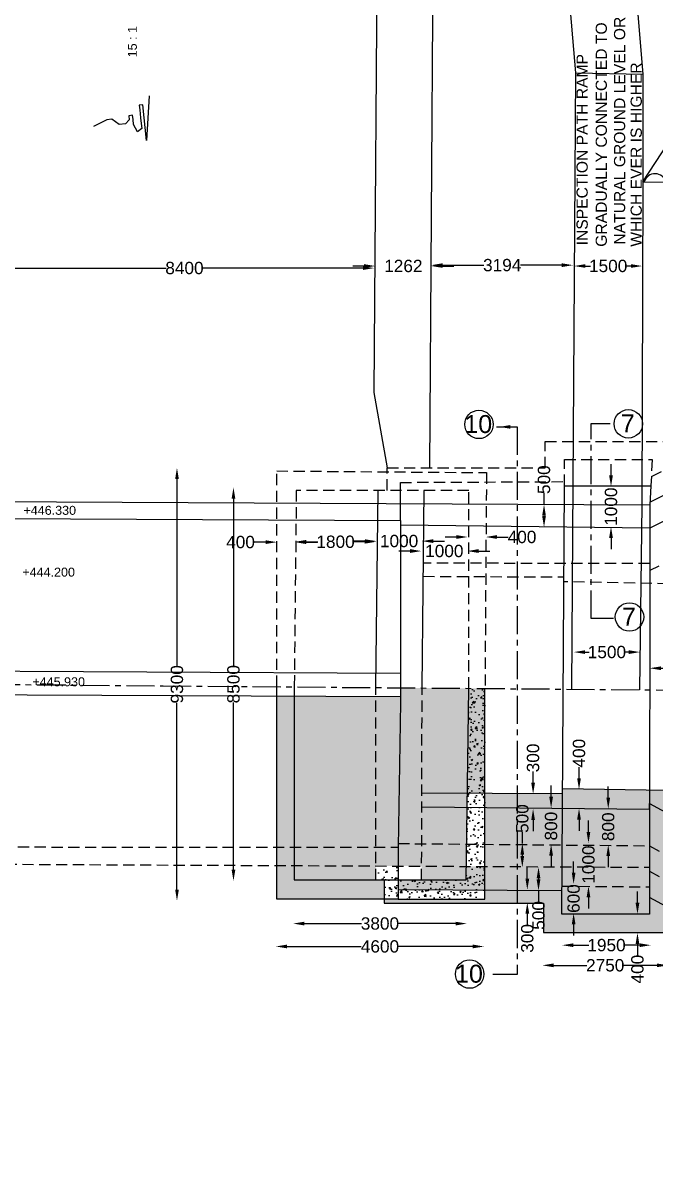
# Model space of a CAD drawing. Header units: millimetres. Extents: x 980 to 97004, y 2189 to 66609.
# Drawn here: x 49971 to 64077, y 19026 to 44571 of the extents above; entities that cross this region are included whole.
import ezdxf

# ---------------------------------------------------------------- set-up
doc = ezdxf.new("R2010")
doc.units = ezdxf.units.MM
doc.header["$MEASUREMENT"] = 0
doc.linetypes.add('CENTER', pattern=[2, 1.25, -0.25, 0.25, -0.25])
doc.linetypes.add('DASHED', pattern=[0.75, 0.5, -0.25])
for name, color, linetype in [('DIM', 7, 'Continuous'), ('DWG', 7, 'Continuous'), ('TEXT', 7, 'Continuous')]:
    doc.layers.add(name, color=color, linetype=linetype)
doc.styles.get("Standard").update_dxf_attribs({"font": 'arial.ttf'})
doc.dimstyles.new('Civil', dxfattribs={"dimtxt": 275, "dimasz": 250, "dimexe": 0.1, "dimexo": 0.0625, "dimgap": 0.09, "dimtad": 0, "dimdec": 0, "dimzin": 12, "dimdsep": 46, "dimtxsty": 'Standard', "dimcen": 0.1, "dimse1": 1, "dimse2": 1, "dimadec": 0, "dimazin": 2, "dimtfac": 1, "dimtdec": 0, "dimtofl": 0, "dimtmove": 0, "dimatfit": 3, "dimfxl": 1, "dimfrac": 1, "dimtolj": 1, "dimtzin": 0, "dimarcsym": 0})
pattern_1 = [(50, (0, 0), (358.6301, -31.3761), [37.5, -412.5]), (355, (0, 0), (-69.3757, 376.096), [30, -330]), (100.45144, (29.9, -2.6), (289.2544, 344.72), [31.8701, -350.571]), (46.1842, (0, 100), (533.6207, -82.7596), [56.25, -618.75]), (96.6356, (44.47, 93.1), (467.331, 487.0593), [47.805, -525.857]), (351.1842, (0, 100), (467.331, 487.0593), [45, -495]), (21, (50, 75), (298.4535, -201.3094), [37.5, -412.5]), (326, (50, 75), (121.6577, 362.575), [30, -330]), (71.45144, (74.87, 58.22), (420.1112, 161.2656), [31.8701, -350.571]), (37.5, (0, 0), (6.07993, 166.44693), [0, -326, 0, -335, 0, -331.25]), (7.5, (0, 0), (131.53477, 197.20586), [0, -191, 0, -318.5, 0, -126.25]), (327.5, (-111.5, 0), (266.91122, -11.27744), [0, -125, 0, -390, 0, -517.5]), (317.5, (-161.5, 0), (291.5931, 50.0525), [0, -162.5, 0, -259, 0, -367.5])]

# ---------------------------------------------------------------- blocks, each defined once
blk = doc.blocks.new('*D71')
at = {"layer": 'Defpoints', "color": 0, "transparency": 16777216}
for p in [(63789, 39148), (62272, 39065), (63789, 39065)]:
    blk.add_point(p, dxfattribs=at)
at = {"layer": 'DIM', "color": 0, "lineweight": -2, "transparency": 16777216}
for p, q in [((62522, 39148), (62633, 39148)), ((63539, 39148), (63427, 39148))]:
    blk.add_line(p, q, dxfattribs=at)
at = {"layer": 'DIM', "color": 0, "transparency": 16777216}
for points in [[(62522, 39190), (62522, 39107), (62272, 39148)], [(63539, 39190), (63539, 39107), (63789, 39148)]]:
    blk.add_solid(points, dxfattribs=at)
at = {"layer": 'DIM', "color": 0, "transparency": 16777216, "insert": (63030, 39148), "char_height": 275, "attachment_point": 5}
blk.add_mtext('\\A1;1500', dxfattribs=at)
blk = doc.blocks.new('*D72')
at = {"layer": 'Defpoints', "color": 0, "transparency": 16777216}
for p in [(59088, 39167), (59088, 39130), (62244, 39130)]:
    blk.add_point(p, dxfattribs=at)
at = {"layer": 'DIM', "color": 0, "lineweight": -2, "transparency": 16777216}
for p, q in [((59338, 39167), (60256, 39167)), ((61994, 39167), (61076, 39167))]:
    blk.add_line(p, q, dxfattribs=at)
at = {"layer": 'DIM', "color": 0, "transparency": 16777216}
for points in [[(59338, 39209), (59338, 39125), (59088, 39167)], [(61994, 39209), (61994, 39125), (62244, 39167)]]:
    blk.add_solid(points, dxfattribs=at)
at = {"layer": 'DIM', "color": 0, "transparency": 16777216, "insert": (60666, 39167), "char_height": 275, "attachment_point": 5}
blk.add_mtext('\\A1;3194', dxfattribs=at)
blk = doc.blocks.new('*D73')
at = {"layer": 'Defpoints', "color": 0, "transparency": 16777216}
for p in [(57832, 39176), (57832, 39148), (59088, 39176)]:
    blk.add_point(p, dxfattribs=at)
at = {"layer": 'DIM', "color": 0, "lineweight": -2, "transparency": 16777216}
for p, q in [((57582, 39148), (57332, 39148)), ((59338, 39148), (59588, 39148))]:
    blk.add_line(p, q, dxfattribs=at)
at = {"layer": 'DIM', "color": 0, "transparency": 16777216}
for points in [[(57582, 39190), (57582, 39107), (57832, 39148)], [(59338, 39190), (59338, 39107), (59088, 39148)]]:
    blk.add_solid(points, dxfattribs=at)
at = {"layer": 'DIM', "color": 0, "transparency": 16777216, "insert": (58460, 39148), "char_height": 275, "attachment_point": 5}
blk.add_mtext('\\A1;1262', dxfattribs=at)
blk = doc.blocks.new('*D74')
at = {"layer": 'Defpoints', "color": 0, "transparency": 16777216}
for p in [(49346, 39102), (49346, 39083), (57807, 39083)]:
    blk.add_point(p, dxfattribs=at)
at = {"layer": 'DIM', "color": 0, "lineweight": -2, "transparency": 16777216}
for p, q in [((49596, 39102), (53166, 39102)), ((57557, 39102), (53987, 39102))]:
    blk.add_line(p, q, dxfattribs=at)
at = {"layer": 'DIM', "color": 0, "transparency": 16777216}
for points in [[(49596, 39144), (49596, 39060), (49346, 39102)], [(57557, 39144), (57557, 39060), (57807, 39102)]]:
    blk.add_solid(points, dxfattribs=at)
at = {"layer": 'DIM', "color": 0, "transparency": 16777216, "insert": (53576, 39102), "char_height": 275, "attachment_point": 5}
blk.add_mtext('\\A1;8400', dxfattribs=at)
blk = doc.blocks.new('*D127')
at = {"layer": 'Defpoints', "color": 0, "transparency": 16777216}
for p in [(53409, 34646), (53465, 34646), (53465, 24989)]:
    blk.add_point(p, dxfattribs=at)
at = {"layer": 'DIM', "color": 0, "lineweight": -2, "transparency": 16777216}
for p, q in [((53409, 34396), (53409, 30228)), ((53409, 25239), (53409, 29407))]:
    blk.add_line(p, q, dxfattribs=at)
at = {"layer": 'DIM', "color": 0, "transparency": 16777216}
for points in [[(53368, 34396), (53451, 34396), (53409, 34646)], [(53368, 25239), (53451, 25239), (53409, 24989)]]:
    blk.add_solid(points, dxfattribs=at)
at = {"layer": 'DIM', "color": 0, "transparency": 16777216, "insert": (53409, 29817), "char_height": 275, "attachment_point": 5, "rotation": 90}
blk.add_mtext('\\A1;9300', dxfattribs=at)
blk = doc.blocks.new('*D128')
at = {"layer": 'Defpoints', "color": 0, "transparency": 16777216}
for p in [(54670, 34208), (54749, 34208), (54749, 25433)]:
    blk.add_point(p, dxfattribs=at)
at = {"layer": 'DIM', "color": 0, "lineweight": -2, "transparency": 16777216}
for p, q in [((54670, 33958), (54670, 30231)), ((54670, 25683), (54670, 29410))]:
    blk.add_line(p, q, dxfattribs=at)
at = {"layer": 'DIM', "color": 0, "transparency": 16777216}
for points in [[(54628, 33958), (54711, 33958), (54670, 34208)], [(54628, 25683), (54711, 25683), (54670, 25433)]]:
    blk.add_solid(points, dxfattribs=at)
at = {"layer": 'DIM', "color": 0, "transparency": 16777216, "insert": (54670, 29820), "char_height": 275, "attachment_point": 5, "rotation": 90}
blk.add_mtext('\\A1;8500', dxfattribs=at)
blk = doc.blocks.new('*D129')
at = {"layer": 'Defpoints', "color": 0, "transparency": 16777216}
for p in [(55616, 24122), (60260, 24122), (60260, 23969)]:
    blk.add_point(p, dxfattribs=at)
at = {"layer": 'DIM', "color": 0, "lineweight": -2, "transparency": 16777216}
for p, q in [((55866, 23969), (57522, 23969)), ((60010, 23969), (58354, 23969))]:
    blk.add_line(p, q, dxfattribs=at)
at = {"layer": 'DIM', "color": 0, "transparency": 16777216}
for points in [[(55866, 24011), (55866, 23928), (55616, 23969)], [(60010, 24011), (60010, 23928), (60260, 23969)]]:
    blk.add_solid(points, dxfattribs=at)
at = {"layer": 'DIM', "color": 0, "transparency": 16777216, "insert": (57938, 23969), "char_height": 275, "attachment_point": 5}
blk.add_mtext('\\A1;4600', dxfattribs=at)
blk = doc.blocks.new('*D130')
at = {"layer": 'Defpoints', "color": 0, "transparency": 16777216}
for p in [(56002, 24480), (59875, 24480), (59875, 24480)]:
    blk.add_point(p, dxfattribs=at)
at = {"layer": 'DIM', "color": 0, "lineweight": -2, "transparency": 16777216}
for p, q in [((56252, 24480), (57528, 24480)), ((59625, 24480), (58348, 24480))]:
    blk.add_line(p, q, dxfattribs=at)
at = {"layer": 'DIM', "color": 0, "transparency": 16777216}
for points in [[(56252, 24521), (56252, 24438), (56002, 24480)], [(59625, 24521), (59625, 24438), (59875, 24480)]]:
    blk.add_solid(points, dxfattribs=at)
at = {"layer": 'DIM', "color": 0, "transparency": 16777216, "insert": (57938, 24480), "char_height": 275, "attachment_point": 5}
blk.add_mtext('\\A1;3800', dxfattribs=at)
blk = doc.blocks.new('*D131')
at = {"layer": 'Defpoints', "color": 0, "transparency": 16777216}
for p in [(61561, 23521), (64367, 23548), (64367, 23521)]:
    blk.add_point(p, dxfattribs=at)
at = {"layer": 'DIM', "color": 0, "lineweight": -2, "transparency": 16777216}
for p, q in [((61811, 23548), (62551, 23548)), ((64117, 23548), (63376, 23548))]:
    blk.add_line(p, q, dxfattribs=at)
at = {"layer": 'DIM', "color": 0, "transparency": 16777216}
for points in [[(61811, 23590), (61811, 23507), (61561, 23548)], [(64117, 23590), (64117, 23507), (64367, 23548)]]:
    blk.add_solid(points, dxfattribs=at)
at = {"layer": 'DIM', "color": 0, "transparency": 16777216, "insert": (62964, 23548), "char_height": 275, "attachment_point": 5}
blk.add_mtext('\\A1;2750', dxfattribs=at)
blk = doc.blocks.new('*D132')
at = {"layer": 'Defpoints', "color": 0, "transparency": 16777216}
for p in [(62003, 23998), (63984, 23998), (63984, 23998)]:
    blk.add_point(p, dxfattribs=at)
at = {"layer": 'DIM', "color": 0, "lineweight": -2, "transparency": 16777216}
for p, q in [((62253, 23998), (62596, 23998)), ((63734, 23998), (63391, 23998))]:
    blk.add_line(p, q, dxfattribs=at)
at = {"layer": 'DIM', "color": 0, "transparency": 16777216}
for points in [[(62253, 24039), (62253, 23956), (62003, 23998)], [(63734, 24039), (63734, 23956), (63984, 23998)]]:
    blk.add_solid(points, dxfattribs=at)
at = {"layer": 'DIM', "color": 0, "transparency": 16777216, "insert": (62993, 23998), "char_height": 275, "attachment_point": 5}
blk.add_mtext('\\A1;1950', dxfattribs=at)
blk = doc.blocks.new('*D133')
at = {"layer": 'Defpoints', "color": 0, "transparency": 16777216}
for p in [(61191, 25231), (61191, 24952), (61226, 24952)]:
    blk.add_point(p, dxfattribs=at)
at = {"layer": 'DIM', "color": 0, "lineweight": -2, "transparency": 16777216}
for p, q in [((61226, 25481), (61226, 25731)), ((61226, 24702), (61226, 24452))]:
    blk.add_line(p, q, dxfattribs=at)
at = {"layer": 'DIM', "color": 0, "transparency": 16777216}
for points in [[(61185, 25481), (61268, 25481), (61226, 25231)], [(61185, 24702), (61268, 24702), (61226, 24952)]]:
    blk.add_solid(points, dxfattribs=at)
at = {"layer": 'DIM', "color": 0, "transparency": 16777216, "insert": (61226, 24149), "char_height": 275, "attachment_point": 5, "rotation": 90}
blk.add_mtext('\\A1;300', dxfattribs=at)
blk = doc.blocks.new('*D134')
at = {"layer": 'Defpoints', "color": 0, "transparency": 16777216}
for p in [(61616, 25737), (61476, 25216), (61616, 25216)]:
    blk.add_point(p, dxfattribs=at)
at = {"layer": 'DIM', "color": 0, "lineweight": -2, "transparency": 16777216}
for p, q in [((61476, 25487), (61476, 25466)), ((61476, 25216), (61476, 24966))]:
    blk.add_line(p, q, dxfattribs=at)
at = {"layer": 'DIM', "color": 0, "transparency": 16777216}
for points in [[(61434, 25487), (61518, 25487), (61476, 25737)], [(61434, 25466), (61518, 25466), (61476, 25216)]]:
    blk.add_solid(points, dxfattribs=at)
at = {"layer": 'DIM', "color": 0, "transparency": 16777216, "insert": (61476, 24662), "char_height": 275, "attachment_point": 5, "rotation": 90}
blk.add_mtext('\\A1;500', dxfattribs=at)
blk = doc.blocks.new('*D135')
at = {"layer": 'Defpoints', "color": 0, "transparency": 16777216}
for p in [(61115, 26268), (61155, 26268), (61155, 25737)]:
    blk.add_point(p, dxfattribs=at)
at = {"layer": 'DIM', "color": 0, "lineweight": -2, "transparency": 16777216}
for p, q in [((61115, 26268), (61115, 26518)), ((61115, 25987), (61115, 26018))]:
    blk.add_line(p, q, dxfattribs=at)
at = {"layer": 'DIM', "color": 0, "transparency": 16777216}
for points in [[(61073, 26018), (61156, 26018), (61115, 26268)], [(61073, 25987), (61156, 25987), (61115, 25737)]]:
    blk.add_solid(points, dxfattribs=at)
at = {"layer": 'DIM', "color": 0, "transparency": 16777216, "insert": (61115, 26822), "char_height": 275, "attachment_point": 5, "rotation": 90}
blk.add_mtext('\\A1;500', dxfattribs=at)
blk = doc.blocks.new('*D136')
at = {"layer": 'Defpoints', "color": 0, "transparency": 16777216}
for p in [(61757, 27061), (61867, 27061), (61867, 26248)]:
    blk.add_point(p, dxfattribs=at)
at = {"layer": 'DIM', "color": 0, "lineweight": -2, "transparency": 16777216}
for p, q in [((61757, 27311), (61757, 27561)), ((61757, 25998), (61757, 25748))]:
    blk.add_line(p, q, dxfattribs=at)
at = {"layer": 'DIM', "color": 0, "transparency": 16777216}
for points in [[(61715, 27311), (61799, 27311), (61757, 27061)], [(61715, 25998), (61799, 25998), (61757, 26248)]]:
    blk.add_solid(points, dxfattribs=at)
at = {"layer": 'DIM', "color": 0, "transparency": 16777216, "insert": (61757, 26654), "char_height": 275, "attachment_point": 5, "rotation": 90}
blk.add_mtext('\\A1;800', dxfattribs=at)
blk = doc.blocks.new('*D137')
at = {"layer": 'Defpoints', "color": 0, "transparency": 16777216}
for p in [(61355, 27371), (61355, 27371), (61355, 27040)]:
    blk.add_point(p, dxfattribs=at)
at = {"layer": 'DIM', "color": 0, "lineweight": -2, "transparency": 16777216}
for p, q in [((61355, 27621), (61355, 27871)), ((61355, 26790), (61355, 26540))]:
    blk.add_line(p, q, dxfattribs=at)
at = {"layer": 'DIM', "color": 0, "transparency": 16777216}
for points in [[(61314, 27621), (61397, 27621), (61355, 27371)], [(61314, 26790), (61397, 26790), (61355, 27040)]]:
    blk.add_solid(points, dxfattribs=at)
at = {"layer": 'DIM', "color": 0, "transparency": 16777216, "insert": (61355, 28175), "char_height": 275, "attachment_point": 5, "rotation": 90}
blk.add_mtext('\\A1;300', dxfattribs=at)
blk = doc.blocks.new('*D138')
at = {"layer": 'Defpoints', "color": 0, "transparency": 16777216}
for p in [(63664, 24694), (63664, 24273), (63684, 24273)]:
    blk.add_point(p, dxfattribs=at)
at = {"layer": 'DIM', "color": 0, "lineweight": -2, "transparency": 16777216}
for p, q in [((63684, 24944), (63684, 25194)), ((63684, 24023), (63684, 23773))]:
    blk.add_line(p, q, dxfattribs=at)
at = {"layer": 'DIM', "color": 0, "transparency": 16777216}
for points in [[(63642, 24944), (63726, 24944), (63684, 24694)], [(63642, 24023), (63726, 24023), (63684, 24273)]]:
    blk.add_solid(points, dxfattribs=at)
at = {"layer": 'DIM', "color": 0, "transparency": 16777216, "insert": (63684, 23464), "char_height": 275, "attachment_point": 5, "rotation": 90}
blk.add_mtext('\\A1;400', dxfattribs=at)
blk = doc.blocks.new('*D139')
at = {"layer": 'Defpoints', "color": 0, "transparency": 16777216}
for p in [(62099, 25364), (62099, 24712), (62259, 24712)]:
    blk.add_point(p, dxfattribs=at)
at = {"layer": 'DIM', "color": 0, "lineweight": -2, "transparency": 16777216}
for p, q in [((62259, 25614), (62259, 25864)), ((62259, 24462), (62259, 24212))]:
    blk.add_line(p, q, dxfattribs=at)
at = {"layer": 'DIM', "color": 0, "transparency": 16777216}
for points in [[(62218, 25614), (62301, 25614), (62259, 25364)], [(62218, 24462), (62301, 24462), (62259, 24712)]]:
    blk.add_solid(points, dxfattribs=at)
at = {"layer": 'DIM', "color": 0, "transparency": 16777216, "insert": (62259, 25038), "char_height": 275, "attachment_point": 5, "rotation": 90}
blk.add_mtext('\\A1;600', dxfattribs=at)
blk = doc.blocks.new('*D140')
at = {"layer": 'Defpoints', "color": 0, "transparency": 16777216}
for p in [(62621, 26276), (62591, 25314), (62621, 25314)]:
    blk.add_point(p, dxfattribs=at)
at = {"layer": 'DIM', "color": 0, "lineweight": -2, "transparency": 16777216}
for p, q in [((62591, 26526), (62591, 26776)), ((62591, 25064), (62591, 24814))]:
    blk.add_line(p, q, dxfattribs=at)
at = {"layer": 'DIM', "color": 0, "transparency": 16777216}
for points in [[(62549, 26526), (62632, 26526), (62591, 26276)], [(62549, 25064), (62632, 25064), (62591, 25314)]]:
    blk.add_solid(points, dxfattribs=at)
at = {"layer": 'DIM', "color": 0, "transparency": 16777216, "insert": (62591, 25795), "char_height": 275, "attachment_point": 5, "rotation": 90}
blk.add_mtext('\\A1;1000', dxfattribs=at)
blk = doc.blocks.new('*D141')
at = {"layer": 'Defpoints', "color": 0, "transparency": 16777216}
for p in [(62942, 27040), (62942, 26238), (63032, 26238)]:
    blk.add_point(p, dxfattribs=at)
at = {"layer": 'DIM', "color": 0, "lineweight": -2, "transparency": 16777216}
for p, q in [((63032, 27290), (63032, 27540)), ((63032, 25988), (63032, 25738))]:
    blk.add_line(p, q, dxfattribs=at)
at = {"layer": 'DIM', "color": 0, "transparency": 16777216}
for points in [[(62990, 27290), (63074, 27290), (63032, 27040)], [(62990, 25988), (63074, 25988), (63032, 26238)]]:
    blk.add_solid(points, dxfattribs=at)
at = {"layer": 'DIM', "color": 0, "transparency": 16777216, "insert": (63032, 26639), "char_height": 275, "attachment_point": 5, "rotation": 90}
blk.add_mtext('\\A1;800', dxfattribs=at)
blk = doc.blocks.new('*D142')
at = {"layer": 'Defpoints', "color": 0, "transparency": 16777216}
for p in [(62299, 27471), (62380, 27471), (62299, 27050)]:
    blk.add_point(p, dxfattribs=at)
at = {"layer": 'DIM', "color": 0, "lineweight": -2, "transparency": 16777216}
for p, q in [((62380, 27721), (62380, 27971)), ((62380, 26800), (62380, 26550))]:
    blk.add_line(p, q, dxfattribs=at)
at = {"layer": 'DIM', "color": 0, "transparency": 16777216}
for points in [[(62338, 27721), (62421, 27721), (62380, 27471)], [(62338, 26800), (62421, 26800), (62380, 27050)]]:
    blk.add_solid(points, dxfattribs=at)
at = {"layer": 'DIM', "color": 0, "transparency": 16777216, "insert": (62380, 28280), "char_height": 275, "attachment_point": 5, "rotation": 90}
blk.add_mtext('\\A1;400', dxfattribs=at)
blk = doc.blocks.new('*D155')
at = {"layer": 'Defpoints', "color": 0, "transparency": 16777216}
for p in [(68948, 30176), (63957, 30056), (68948, 30056)]:
    blk.add_point(p, dxfattribs=at)
at = {"layer": 'DIM', "color": 0, "lineweight": -2, "transparency": 16777216}
for p, q in [((64207, 30176), (66037, 30176)), ((68698, 30176), (66869, 30176))]:
    blk.add_line(p, q, dxfattribs=at)
at = {"layer": 'DIM', "color": 0, "transparency": 16777216}
for points in [[(64207, 30217), (64207, 30134), (63957, 30176)], [(68698, 30217), (68698, 30134), (68948, 30176)]]:
    blk.add_solid(points, dxfattribs=at)
at = {"layer": 'DIM', "color": 0, "transparency": 16777216, "insert": (66453, 30176), "char_height": 275, "attachment_point": 5}
blk.add_mtext('\\A1;4900', dxfattribs=at)
blk = doc.blocks.new('*D156')
at = {"layer": 'Defpoints', "color": 0, "transparency": 16777216}
for p in [(62265, 30590), (63739, 30590), (63739, 30536)]:
    blk.add_point(p, dxfattribs=at)
at = {"layer": 'DIM', "color": 0, "lineweight": -2, "transparency": 16777216}
for p, q in [((62515, 30536), (62605, 30536)), ((63489, 30536), (63399, 30536))]:
    blk.add_line(p, q, dxfattribs=at)
at = {"layer": 'DIM', "color": 0, "transparency": 16777216}
for points in [[(62515, 30577), (62515, 30494), (62265, 30536)], [(63489, 30577), (63489, 30494), (63739, 30536)]]:
    blk.add_solid(points, dxfattribs=at)
at = {"layer": 'DIM', "color": 0, "transparency": 16777216, "insert": (63002, 30536), "char_height": 275, "attachment_point": 5}
blk.add_mtext('\\A1;1500', dxfattribs=at)
blk = doc.blocks.new('*D157')
at = {"layer": 'Defpoints', "color": 0, "transparency": 16777216}
for p in [(55636, 32989), (55636, 32981), (56041, 32981)]:
    blk.add_point(p, dxfattribs=at)
at = {"layer": 'DIM', "color": 0, "lineweight": -2, "transparency": 16777216}
for p, q in [((55386, 32989), (55136, 32989)), ((56291, 32989), (56541, 32989))]:
    blk.add_line(p, q, dxfattribs=at)
at = {"layer": 'DIM', "color": 0, "transparency": 16777216}
for points in [[(55386, 33030), (55386, 32947), (55636, 32989)], [(56291, 33030), (56291, 32947), (56041, 32989)]]:
    blk.add_solid(points, dxfattribs=at)
at = {"layer": 'DIM', "color": 0, "transparency": 16777216, "insert": (54827, 32989), "char_height": 275, "attachment_point": 5}
blk.add_mtext('\\A1;400', dxfattribs=at)
blk = doc.blocks.new('*D158')
at = {"layer": 'Defpoints', "color": 0, "transparency": 16777216}
for p in [(56049, 32958), (57845, 32996), (57845, 32958)]:
    blk.add_point(p, dxfattribs=at)
at = {"layer": 'DIM', "color": 0, "lineweight": -2, "transparency": 16777216}
for p, q in [((56299, 32996), (56550, 32996)), ((57595, 32996), (57344, 32996))]:
    blk.add_line(p, q, dxfattribs=at)
at = {"layer": 'DIM', "color": 0, "transparency": 16777216}
for points in [[(56299, 33038), (56299, 32955), (56049, 32996)], [(57595, 33038), (57595, 32955), (57845, 32996)]]:
    blk.add_solid(points, dxfattribs=at)
at = {"layer": 'DIM', "color": 0, "transparency": 16777216, "insert": (56947, 32996), "char_height": 275, "attachment_point": 5}
blk.add_mtext('\\A1;1800', dxfattribs=at)
blk = doc.blocks.new('*D159')
at = {"layer": 'Defpoints', "color": 0, "transparency": 16777216}
for p in [(57853, 32981), (58877, 33012), (58877, 32981)]:
    blk.add_point(p, dxfattribs=at)
at = {"layer": 'DIM', "color": 0, "lineweight": -2, "transparency": 16777216}
for p, q in [((57603, 33012), (57353, 33012)), ((59127, 33012), (59377, 33012))]:
    blk.add_line(p, q, dxfattribs=at)
at = {"layer": 'DIM', "color": 0, "transparency": 16777216}
for points in [[(57603, 33053), (57603, 32970), (57853, 33012)], [(59127, 33053), (59127, 32970), (58877, 33012)]]:
    blk.add_solid(points, dxfattribs=at)
at = {"layer": 'DIM', "color": 0, "transparency": 16777216, "insert": (58365, 33012), "char_height": 275, "attachment_point": 5}
blk.add_mtext('\\A1;1000', dxfattribs=at)
blk = doc.blocks.new('*D160')
at = {"layer": 'Defpoints', "color": 0, "transparency": 16777216}
for p in [(58862, 33012), (59887, 33012), (59887, 32790)]:
    blk.add_point(p, dxfattribs=at)
at = {"layer": 'DIM', "color": 0, "lineweight": -2, "transparency": 16777216}
for p, q in [((58612, 32790), (58362, 32790)), ((60137, 32790), (60387, 32790))]:
    blk.add_line(p, q, dxfattribs=at)
at = {"layer": 'DIM', "color": 0, "transparency": 16777216}
for points in [[(58612, 32832), (58612, 32748), (58862, 32790)], [(60137, 32832), (60137, 32748), (59887, 32790)]]:
    blk.add_solid(points, dxfattribs=at)
at = {"layer": 'DIM', "color": 0, "transparency": 16777216, "insert": (59374, 32790), "char_height": 275, "attachment_point": 5}
blk.add_mtext('\\A1;1000', dxfattribs=at)
blk = doc.blocks.new('*D161')
at = {"layer": 'Defpoints', "color": 0, "transparency": 16777216}
for p in [(59894, 33111), (60299, 33111), (60299, 33103)]:
    blk.add_point(p, dxfattribs=at)
at = {"layer": 'DIM', "color": 0, "lineweight": -2, "transparency": 16777216}
for p, q in [((59644, 33103), (59394, 33103)), ((60549, 33103), (60799, 33103))]:
    blk.add_line(p, q, dxfattribs=at)
at = {"layer": 'DIM', "color": 0, "transparency": 16777216}
for points in [[(59644, 33145), (59644, 33062), (59894, 33103)], [(60549, 33145), (60549, 33062), (60299, 33103)]]:
    blk.add_solid(points, dxfattribs=at)
at = {"layer": 'DIM', "color": 0, "transparency": 16777216, "insert": (61108, 33103), "char_height": 275, "attachment_point": 5}
blk.add_mtext('\\A1;400', dxfattribs=at)
blk = doc.blocks.new('*D162')
at = {"layer": 'Defpoints', "color": 0, "transparency": 16777216}
for p in [(61553, 33829), (61599, 33829), (61553, 33325)]:
    blk.add_point(p, dxfattribs=at)
at = {"layer": 'DIM', "color": 0, "lineweight": -2, "transparency": 16777216}
for p, q in [((61599, 33829), (61599, 34079)), ((61599, 33575), (61599, 33579))]:
    blk.add_line(p, q, dxfattribs=at)
at = {"layer": 'DIM', "color": 0, "transparency": 16777216}
for points in [[(61557, 33579), (61641, 33579), (61599, 33829)], [(61557, 33575), (61641, 33575), (61599, 33325)]]:
    blk.add_solid(points, dxfattribs=at)
at = {"layer": 'DIM', "color": 0, "transparency": 16777216, "insert": (61599, 34382), "char_height": 275, "attachment_point": 5, "rotation": 90}
blk.add_mtext('\\A1;500', dxfattribs=at)
blk = doc.blocks.new('*D163')
at = {"layer": 'Defpoints', "color": 0, "transparency": 16777216}
for p in [(62994, 34227), (63094, 34227), (62994, 33334)]:
    blk.add_point(p, dxfattribs=at)
at = {"layer": 'DIM', "color": 0, "lineweight": -2, "transparency": 16777216}
for p, q in [((63094, 34477), (63094, 34727)), ((63094, 33084), (63094, 32834))]:
    blk.add_line(p, q, dxfattribs=at)
at = {"layer": 'DIM', "color": 0, "transparency": 16777216}
for points in [[(63052, 34477), (63135, 34477), (63094, 34227)], [(63052, 33084), (63135, 33084), (63094, 33334)]]:
    blk.add_solid(points, dxfattribs=at)
at = {"layer": 'DIM', "color": 0, "transparency": 16777216, "insert": (63094, 33780), "char_height": 275, "attachment_point": 5, "rotation": 90}
blk.add_mtext('\\A1;1000', dxfattribs=at)

msp = doc.modelspace()

# ---------------------------------------------------------------- hatches: boundary and pattern name
at = {"layer": 'DWG'}
h = msp.add_hatch(dxfattribs=at)
h.set_pattern_fill('AR-CONC', color=256, scale=50)
h.set_pattern_definition(pattern_1)
h.paths.add_polyline_path([(56026.4, 29557.4), (55635.5, 29559.1), (55636, 26183.4), (56026.1, 26183.4)])
h.paths.add_polyline_path([(57845.2, 29549.6), (56026.4, 29557.4), (56026.1, 26183.4), (57845.1, 26183.4)])
h.paths.add_polyline_path([(58393, 29410.7), (58393, 29547.3), (57845.2, 29549.6), (57845.1, 26183.4), (58343.3, 26183.4)])
h.paths.add_polyline_path([(58878.5, 29735.6), (58393, 29739.5), (58393, 29410.7), (58344.5, 26265.6), (58869.3, 26260.9)])
h.paths.add_polyline_path([(59920.6, 29727.3), (58878.5, 29735.6), (58872.3, 27390), (59889, 27386)])
h.paths.add_polyline_path([(60281.5, 29724.5), (59920.6, 29727.3), (59889, 27386), (60278.2, 27384.5)])
h.paths.add_polyline_path([(59884.8, 27075.8), (58871.5, 27087.1), (58869.3, 26260.9), (59873.7, 26252.1)])
h.paths.add_polyline_path([(59889, 27386), (58872.3, 27390), (58871.5, 27087.1), (59884.8, 27075.8)])
h.paths.add_polyline_path([(61001.5, 27381.6), (60278.2, 27384.5), (60277.8, 27071.4), (61001.5, 27063.4)])
h.paths.add_polyline_path([(61001.5, 27063.4), (60277.8, 27071.4), (60276.6, 26248.6), (61001.5, 26242.2)])
h.paths.add_polyline_path([(61001.5, 26242.2), (60276.6, 26248.6), (60275.9, 25753.9), (61001.5, 25750.5)])
h.paths.add_polyline_path([(61001.5, 25750.5), (60275.9, 25753.9), (60275.2, 25228.9), (61001.5, 25225.4)])
h.paths.add_polyline_path([(60275.9, 25753.9), (59867, 25755.8), (59863, 25454.4), (58343.3, 25454.4), (58343.3, 25238.2), (60275.2, 25228.9)])
h.paths.add_polyline_path([(59867, 25755.8), (58867.9, 25760.4), (58867.1, 25454.4), (59863, 25454.4)])
h.paths.add_polyline_path([(59873.7, 26252.1), (58869.3, 26260.9), (58867.9, 25760.4), (59867, 25755.8)])
h.paths.add_polyline_path([(58869.3, 26260.9), (58344.5, 26265.6), (58343.3, 26183.4), (58343.3, 25762.8), (58867.9, 25760.4)])
h.paths.add_polyline_path([(58343.3, 26183.4), (57845.1, 26183.4), (57845.1, 25765.1), (58343.3, 25762.8)])
h.paths.add_polyline_path([(57845.1, 26183.4), (56026.1, 26183.4), (56026, 25773.5), (57845.1, 25765.1)])
h.paths.add_polyline_path([(57845.1, 25765.1), (56026, 25773.5), (56026, 25454.4), (57845.1, 25454.4)], flags=17)
h.paths.add_polyline_path([(58030.2, 25454.4), (56026, 25454.4), (56026, 25773.5), (55636, 25775.3), (55636.1, 25025.7), (58030.2, 25025.7)])
h.paths.add_polyline_path([(56026.1, 26183.4), (55636, 26183.4), (55636, 25775.3), (56026, 25773.5)])
h.paths.add_polyline_path([(61001.5, 25225.4), (60275.2, 25228.9), (60274.9, 25025.7), (58343.3, 25025.7), (58030.2, 25025.7), (58030.2, 24932.3), (61001.5, 24932.3)])
h.paths.add_polyline_path([(61999.9, 25745.9), (61001.5, 25750.5), (61001.5, 25225.4), (61996.5, 25220.6)])
h.paths.add_polyline_path([(62003.1, 26233.4), (61001.5, 26242.2), (61001.5, 25750.5), (61999.9, 25745.9)])
h.paths.add_polyline_path([(62008.5, 27052.1), (61001.5, 27063.4), (61001.5, 26242.2), (62003.1, 26233.4)])
h.paths.add_polyline_path([(62010.6, 27377.7), (61001.5, 27381.6), (61001.5, 27063.4), (62008.5, 27052.1)])
h.paths.add_polyline_path([(63951.9, 27457), (62011.3, 27482.9), (62008.5, 27052.1), (63951.5, 27030.4), (63951.6, 27160.3)])
h.paths.add_polyline_path([(63951.5, 27030.4), (62008.5, 27052.1), (62003.1, 26233.4), (63950.7, 26216.2)])
h.paths.add_polyline_path([(63950.7, 26216.2), (62003.1, 26233.4), (61999.9, 25745.9), (63950.2, 25736.9)])
h.paths.add_polyline_path([(63950.2, 25736.9), (61999.9, 25745.9), (61997.1, 25314), (63949.7, 25299.6)])
h.paths.add_polyline_path([(63949.7, 25299.6), (61997.1, 25314), (61993, 24686.4), (63949.1, 24686.4)])
h.paths.add_polyline_path([(63949.5, 25061.4), (63949.1, 24686.4), (61993, 24686.4), (61996.5, 25220.6), (61001.5, 25225.4), (61001.5, 24932.3), (61587.5, 24932.3), (61587.5, 24277.3), (64368.6, 24277.3), (64368.6, 24503.6), (68523.3, 22256.1), (68523.3, 19025.5), (70886.9, 19025.5), (70886.9, 24654), (69828.5, 24654), (69827.1, 24343.9), (70607.8, 24343.9), (70607.8, 19305), (68802.8, 19305), (68802.8, 22517.6), (68660.1, 22517.6)])
h.paths.add_polyline_path([(63950.1, 25645.5), (63949.5, 25061.4), (68660.1, 22517.6), (68802.8, 22517.6), (68802.8, 19305), (69299.7, 19305), (69320.1, 23027.5), (68789.3, 23027.5)])
h.paths.add_polyline_path([(63950.7, 26216.2), (63950.1, 25645.5), (68789.3, 23027.5), (69320.1, 23027.5), (69299.7, 19305), (69831.6, 19305), (69823.6, 23519.5), (68948.6, 23519.5)])
h.paths.add_polyline_path([(63951.6, 27160.3), (63951.5, 27030.4), (63950.7, 26216.2), (68948.6, 23519.5), (68948.6, 24448.7)])
h.paths.add_polyline_path([(69827.1, 24343.9), (69141.6, 24343.9), (68948.6, 24448.7), (68948.6, 23519.5), (69823.6, 23519.5)], flags=17)
h.paths.add_polyline_path([(70607.8, 24343.9), (69827.1, 24343.9), (69823.6, 23519.5), (69831.6, 19305), (70607.8, 19305)], flags=17)
h.paths.add_polyline_path([(64344.8, 27278.7), (64344.8, 27451.7), (63951.9, 27457), (63951.6, 27160.3), (68948.6, 24448.7), (68948.6, 24798.7)])
h = msp.add_hatch(dxfattribs=at)
h.set_pattern_fill('AR-CONC', color=256, scale=50)
h.set_pattern_definition(pattern_1)
h.paths.add_polyline_path([(60281.5, 29724.5), (59920.6, 29727.3), (59889, 27386), (60278.2, 27384.5)])
h.paths.add_polyline_path([(60278.2, 27384.5), (59889, 27386), (59884.8, 27075.8), (60277.8, 27071.4)])
h.paths.add_polyline_path([(60277.8, 27071.4), (59884.8, 27075.8), (59873.7, 26252.1), (60276.6, 26248.6)])
h.paths.add_polyline_path([(60275.9, 25753.9), (59867, 25755.8), (59863, 25454.4), (58343.3, 25454.4), (58343.3, 25238.2), (60275.2, 25228.9)])
h.paths.add_polyline_path([(60275.2, 25228.9), (58343.3, 25238.2), (58343.3, 25025.7), (60274.9, 25025.7)])
h.paths.add_polyline_path([(58343.3, 25454.4), (58030.2, 25454.4), (58030.2, 25025.7), (58343.3, 25025.7)])
h.paths.add_polyline_path([(58343.3, 25762.8), (57845.1, 25765.1), (57845.1, 25454.4), (58343.3, 25454.4)])
h = msp.add_hatch(dxfattribs=at)
h.set_pattern_fill('AR-CONC', color=256, scale=50)
h.set_pattern_definition(pattern_1)
h.paths.add_polyline_path([(60276.6, 26248.6), (59873.7, 26252.1), (59867, 25755.8), (60275.9, 25753.9)])

# ---------------------------------------------------------------- linework, layer by layer
for points in [[(57884.4, 47593.3), (57801.3, 36327.3), (58099.7, 34643.2)], [(59052.5, 34643.2), (59124.4, 45834.2), (59151.5, 47579.3)], [(62218, 29709), (62312, 43458.9), (61960.3, 47548.2)], [(63461.4, 47531.6), (63806.4, 43430.6), (63806.4, 41025), (63780.5, 33823.8), (63726.7, 29697)], [(62312, 43458.9), (63806.4, 43430.6)], [(52785.1, 42940.9), (52731.9, 41944.5), (52646.4, 42746.6), (52567.6, 42738.2), (52567.6, 42738.2), (52578.8, 42633), (52597.8, 42455.5), (52611.1, 42330.5), (52623.7, 42212.2), (52531.5, 42142.5), (52531.5, 42142.5), (52441, 42305.8), (52429.1, 42417.5), (52419.3, 42509.6), (52333.9, 42500.5), (52333.9, 42500.5), (52343.8, 42408.5), (52260.2, 42319.8), (52260.2, 42319.8), (52115.8, 42304.4), (52115.8, 42304.4), (51957.3, 42420.5), (51845.6, 42408.6), (51549.6, 42257.4)], [(63806.4, 41025), (75157.9, 40836.9)], [(63961.9, 33882.2), (68843, 36322.4), (69371.9, 36322.4), (69371.9, 40015.9)], [(3218.1, 36591.6), (12228.7, 36591.6), (21162.1, 33647.7), (21581.1, 33659.1), (58393, 33472.5), (58393, 29410.7), (58343.3, 26183.4), (58343.3, 25025.7), (55636.1, 25025.7), (55635.5, 29761.5)], [(68948.6, 23519.5), (68948.6, 35813.2), (63957.6, 33301.4), (58393, 33364.5)], [(30114.3, 33995.2), (63958.2, 33822.9), (63949.1, 24686.4), (61993, 24686.4), (62055.6, 34245.8), (63985.1, 34245.8), (63958.2, 33822.9)], [(58393, 33472.5), (58393, 34321.6)], [(57845.2, 29743.9), (57900.5, 34143.6)], [(58878.5, 29735.6), (58925.6, 34143.6)], [(58393, 30055.2), (30088.3, 30204.2), (30075.9, 29938.2)], [(30076.5, 29668.4), (58393, 29547.3)], [(56026.4, 29758.4), (56026, 25454.4), (59863, 25454.4), (59920.6, 29727.3)], [(58343.3, 25025.7), (60274.9, 25025.7), (60281.5, 29724.5)], [(58030.2, 25454.4), (58030.2, 24932.3), (61587.5, 24932.3), (61587.5, 24277.3), (64368.6, 24277.3), (64368.6, 24503.6), (68523.3, 22256.1), (68523.3, 19025.5), (70886.9, 19025.5), (70886.9, 24654), (69217.1, 24654), (64344.8, 27278.7), (64344.8, 27451.7), (62011.3, 27482.9)], [(62010.6, 27377.7), (58872.3, 27390)], [(58871.5, 27087.1), (63951.5, 27030.4)], [(63951.5, 27030.4), (63951.6, 27160.3), (69141.6, 24343.9), (70607.8, 24343.9), (70607.8, 19305), (68802.8, 19305), (68802.8, 22517.6), (68660.1, 22517.6), (63949.5, 25061.4)], [(58343.3, 25238.2), (61996.5, 25220.6)]]:
    msp.add_lwpolyline(points, dxfattribs=at)
msp.add_lwpolyline([(63806.4, 41025), (66784, 45587), (74959.1, 45478.2, -0.4278253), (74957.4, 35720.7, -0.2564939)], format="xyb", dxfattribs=at)
at = {"layer": 'DWG', "linetype": 'DASHED', "ltscale": 500}
for points in [[(58099.7, 34143.6), (58099.7, 34643.2), (61625.5, 34643.2), (61625.5, 35233.5), (64393.1, 35233.5), (64393.1, 34968.1), (68579, 37102.2), (68579, 40336.7), (70998.1, 40336.7), (70998.1, 34677.3), (69185.9, 34677.3), (64379.7, 32230.7), (64379.7, 32058.3), (62041.5, 32103.8)], [(63993.6, 34449.8), (66641.2, 35765.9), (68720, 36823.4), (68868.3, 36823.4), (68868.3, 40017.6), (69371.9, 40017.6), (69894.9, 40015.9), (70682.6, 40015.9), (70674.8, 34996.1), (69176.1, 34996.1), (63956.7, 32354.8)], [(62055.6, 34245.8), (62055.6, 34832.7), (64009.6, 34832.7), (63985.1, 34245.8)], [(55635.5, 29761.5), (55635.5, 34576.3), (60314.5, 34539.1), (60281.5, 29724.5)], [(58393, 34321.6), (62055.6, 34338)], [(59920.6, 29727.3), (59920.6, 34143.6), (56071.9, 34143.6), (56026.4, 29758.4)], [(63956.9, 32511.1), (58908.2, 32518.4)], [(58905.1, 32226.5), (62042.2, 32211.7)], [(57845.1, 25454.4), (57845.2, 29743.9)], [(58867.1, 25454.4), (58878.5, 29735.6)], [(21117.9, 26342), (35983.6, 26241), (51802.4, 26183.4), (58343.3, 26183.4)], [(58344.5, 26265.6), (63950.7, 26216.2), (68948.6, 23519.5), (69823.6, 23519.5), (69831.6, 19305)], [(30085.2, 25893.4), (63950.2, 25736.9)], [(63950.1, 25645.5), (68789.3, 23027.5), (69320.1, 23027.5), (69299.7, 19305)], [(61997.1, 25314), (63949.7, 25299.6)]]:
    msp.add_lwpolyline(points, dxfattribs=at)
at = {"layer": 'DWG', "linetype": 'CENTER', "ltscale": 500}
for points in [[(60537.5, 35559.9), (61001.5, 35559.9), (61001.5, 23347.4), (60454.8, 23347.4)], [(63149.6, 31284.9), (62648.1, 31284.9), (62648.1, 35634.6), (63074.8, 35634.6)], [(2561, 31463.6), (2580.3, 29931.9), (13857.7, 29938.2), (36282.4, 29938.2), (53097.9, 29781.7), (76552.5, 29594.7), (78658.2, 29594.7), (78658.2, 30823.6)]]:
    msp.add_lwpolyline(points, dxfattribs=at)
at = {"layer": 'DWG'}
msp.add_arc((64078, 40953.2), 253.8, 14.43107, 163.67032, dxfattribs=at)
at = {"layer": 'TEXT'}
for centre in [(60146.5, 35614.2), (63480, 35627.4), (63506.4, 31318.8), (59939.5, 23353)]:
    msp.add_circle(centre, 317.2, dxfattribs=at)

# ---------------------------------------------------------------- texts
for s, height, p in [('NATURAL GROUND LEVEL OR T.B.L', 250, (63409.8, 39624.7)), ('15 : 1', 200, (52513.1, 43803.4)), ('GRADUALLY CONNECTED TO', 250, (63001.2, 39576.7)), ('INSPECTION PATH RAMP', 250, (62573.9, 39608.7)), ('WHICH EVER IS HIGHER', 250, (63780.9, 39578))]:
    msp.add_text(s, height=height, rotation=90, dxfattribs=at).set_placement(p)
for s, height, p in [('10', 400, (59820.4, 35422.8)), ('7', 400, (63312.6, 35436.1)), ('+446.330', 200, (49984.1, 33598.3)), ('+444.200', 200, (49958.9, 32219.6)), ('7', 400, (63339, 31127.4)), ('+445.930', 200, (50183.1, 29773.5)), ('10', 400, (59613.4, 23161.6))]:
    msp.add_text(s, height=height, dxfattribs=at).set_placement(p)

# ---------------------------------------------------------------- dimensions: what is measured, and where the dimension line sits
at = {"layer": 'DIM'}
for p1, p2, distance, text, picture, middle in [((62243.6, 39129.7), (59088.2, 39129.7), -37.2, '3194', '*D72', (60665.9, 39166.9)), ((57806.7, 39083.3), (49345.9, 39083.3), -18.6, '8400', '*D74', (53576.3, 39101.9)), ((59088.2, 39176.2), (57831.7, 39176.2), 27.9, '1262', '*D73', (58459.9, 39148.3)), ((62271.5, 39064.6), (63788.7, 39064.6), 83.7, '1500', '*D71', (63030.1, 39148.3)), ((53464.5, 24988.6), (53464.5, 34646.2), 55.3, '9300', '*D127', (53409.2, 29817.4)), ((61553.1, 33324.7), (61553.1, 33828.7), -45.9, '500', '*D162', (61599, 34382.1)), ((62994.4, 33333.5), (62994.4, 34227), -99.4, '1000', '*D163', (63093.8, 33780.2)), ((54748.8, 25432.8), (54748.8, 34207.5), 79, '8500', '*D128', (54669.8, 29820.2)), ((59894.2, 33110.8), (60299.4, 33110.8), -7.6, '400', '*D161', (61108.3, 33103.2)), ((56041.3, 32981), (55636.1, 32981), -7.6, '400', '*D157', (54827.1, 32988.7)), ((56048.9, 32958.1), (57845.4, 32958.1), 38.2, '1800', '*D158', (56947.2, 32996.3)), ((57853.1, 32981), (58877.4, 32981), 30.5, '1000', '*D159', (58365.2, 33011.6)), ((58862.2, 33011.6), (59886.5, 33011.6), -221.5, '1000', '*D160', (59374.3, 32790.1)), ((62264.7, 30590.4), (63739, 30590.4), -54.5, '1500', '*D156', (63001.9, 30535.8)), ((63957.4, 30055.8), (68948.1, 30055.8), 120, '4900', '*D155', (66452.7, 30175.8)), ((61355.4, 27040.5), (61355.4, 27371.3), 0, '300', '*D137', (61355.4, 28174.6)), ((62299.4, 27049.6), (62299.4, 27470.7), -80.3, '400', '*D142', (62379.7, 28279.7)), ((61867.3, 26248.4), (61867.3, 27060.5), 110.4, '800', '*D136', (61756.9, 26654.4)), ((62941.7, 27039.6), (62941.7, 26237.5), 90.3, '800', '*D141', (63032.1, 26638.6)), ((61154.7, 25737), (61154.7, 26268.4), 40.1, '500', '*D135', (61114.5, 26821.8)), ((62620.7, 26276.1), (62620.7, 25313.6), -30.1, '1000', '*D140', (62590.6, 25794.9)), ((62098.8, 25363.8), (62098.8, 24712), 160.6, '600', '*D139', (62259.4, 25037.9)), ((61190.5, 25231.4), (61190.5, 24952.1), 35.8, '300', '*D133', (61226.4, 24148.8)), ((61616.4, 25737), (61616.4, 25215.7), -140.5, '500', '*D134', (61475.9, 24662.2)), ((63664, 24694.3), (63664, 24273.2), 20.1, '400', '*D138', (63684.1, 23464.2)), ((56001.5, 24479.8), (59874.9, 24479.8), 0, '3800', '*D130', (57938.2, 24479.8)), ((55616, 24121.5), (60260.5, 24121.5), -152.3, '4600', '*D129', (57938.2, 23969.3)), ((62002.7, 23997.6), (63984.2, 23997.6), 0, '1950', '*D132', (62993.4, 23997.6)), ((61560.6, 23521.4), (64367, 23521.4), 26.9, '2750', '*D131', (62963.8, 23548.3))]:
    dim = msp.add_aligned_dim(p1=p1, p2=p2, distance=distance, text=text, dimstyle='Civil', dxfattribs=at)
    dim.commit()
    dim.dimension.update_dxf_attribs({"geometry": picture, "text_midpoint": middle})

# ---------------------------------------------------------------- leaders
msp.add_leader([(60599.8, 35559.9), (60960.1, 35559.9)], dimstyle='Civil', override={"dimgap": 0.09, "dimtad": 0}, dxfattribs=at)

doc.saveas('drawing.dxf')
